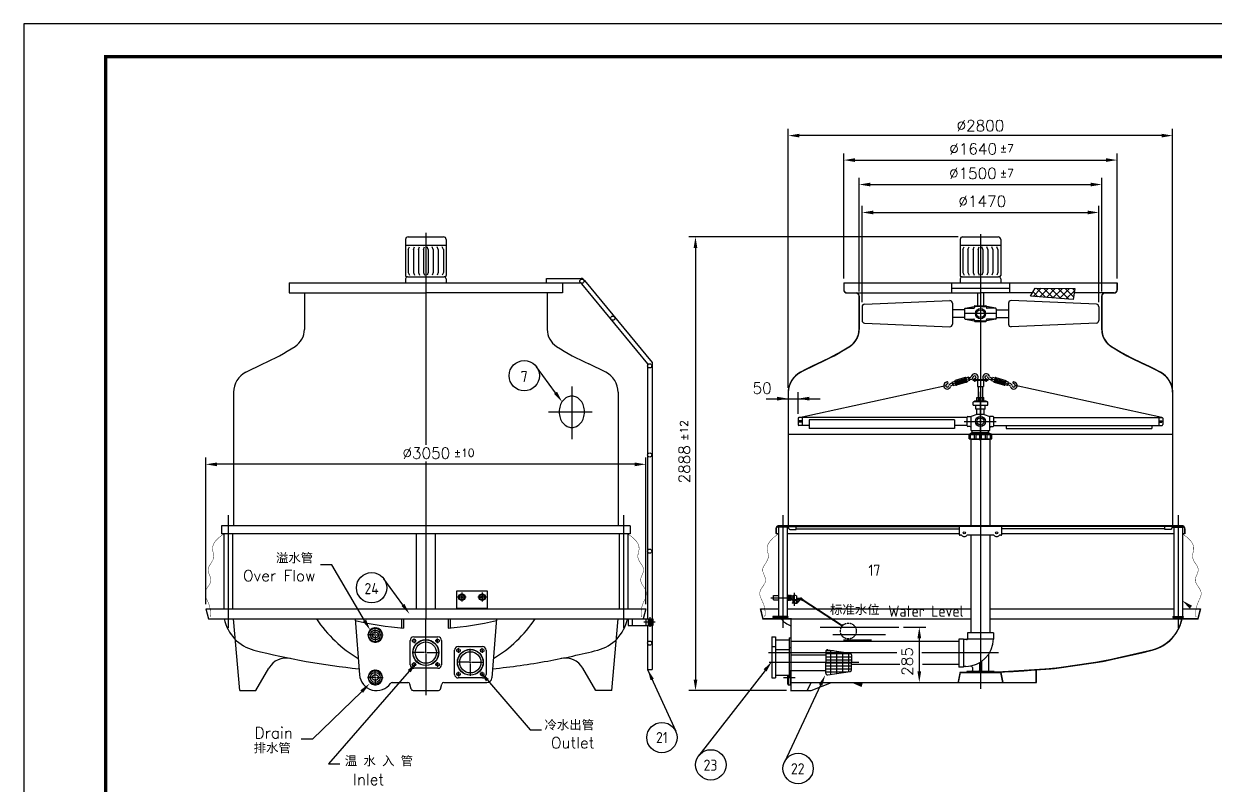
# Model space of a CAD drawing. Extents: x 35568 to 61186, y -11062 to 6868.
# Drawn here: x 35568 to 41456, y 3106 to 6868 of the extents above; entities that cross this region are included whole.
import ezdxf
from ezdxf.enums import TextEntityAlignment as Align

# ---------------------------------------------------------------- set-up
doc = ezdxf.new("R2010")
doc.units = 0
doc.header["$LTSCALE"] = 4
doc.linetypes.add('DASHDOT', pattern=[2.2, 2, -0.1, 0, -0.1])
doc.linetypes.add('HIDDEN', pattern=[0.375, 0.25, -0.125])
doc.layers.get('0').update_dxf_attribs({"linetype": 'CONTINUOUS'})
for name, color, linetype in [('C', 1, 'DASHDOT'), ('D', 7, 'CONTINUOUS'), ('HA', 6, 'CONTINUOUS'), ('HI', 2, 'HIDDEN'), ('PUB_TITLE', 4, 'CONTINUOUS'), ('标注', 6, 'CONTINUOUS')]:
    doc.layers.add(name, color=color, linetype=linetype)
doc.styles.add('ROMANS', font='romans', dxfattribs={"bigfont": 'china'})
doc.styles.get("Standard").update_dxf_attribs({"font": 'ISOCP'})
doc.dimstyles.get("Standard").update_dxf_attribs({"dimtxt": 2.5, "dimasz": 2.5, "dimexe": 1.25, "dimexo": 0.625, "dimtad": 1, "dimdec": 4, "dimdsep": 46, "dimlunit": 6, "dimtxsty": 'Standard', "dimcen": 2.5, "dimadec": 0, "dimazin": 0, "dimtfac": 1, "dimtdec": 4, "dimtmove": 0, "dimatfit": 3, "dimfxl": 0, "dimtolj": 1, "dimtzin": 0, "dimarcsym": 0})

# ---------------------------------------------------------------- blocks, each defined once
blk = doc.blocks.new('LI-6')
for p, q in [((-35.8, 4), (-32.8, 4)), ((-4, 35.8), (-4, 32.8)), ((4, 35.8), (4, 32.8)), ((35.8, 4), (32.8, 4)), ((-35.8, -4), (-32.8, -4)), ((-4, -35.8), (-4, -32.8)), ((4, -35.8), (4, -32.8)), ((35.8, -4), (32.8, -4))]:
    blk.add_line(p, q)
for radius in [33, 15]:
    blk.add_circle((0, 0), radius)
for start, end in [(96.37937, 173.62063), (6.37937, 83.62063), (186.37937, 263.62063), (276.37937, 353.62063)]:
    blk.add_arc((0, 0), 36, start, end)
at = {"layer": 'C'}
for p, q in [((-6, 0), (-39, 0)), ((-3, 0), (3, 0)), ((0, 6), (0, 39)), ((0, -3), (0, 3)), ((6, 0), (39, 0)), ((0, -6), (0, -39))]:
    blk.add_line(p, q, dxfattribs=at)
blk = doc.blocks.new('LI-9')
for p, q in [((-100, 215), (-100, 36)), ((-100, 187), (100, 187)), ((-88, 227), (88, 227)), ((-86.6, 164.6), (-81.3, 177.4)), ((-61.6, 164.6), (-56.3, 177.4)), ((-36.6, 164.6), (-31.3, 177.4)), ((-11.6, 164.6), (-6.3, 177.4)), ((11.6, 164.6), (6.3, 177.4)), ((36.6, 164.6), (31.3, 177.4)), ((61.6, 164.6), (56.3, 177.4)), ((86.6, 164.6), (81.3, 177.4)), ((100, 215), (100, 36)), ((-86.6, 164.6), (-86.6, 51)), ((-61.6, 164.6), (-61.6, 51)), ((-36.6, 164.6), (-36.6, 51)), ((-11.6, 164.6), (-11.6, 51)), ((11.6, 164.6), (11.6, 51)), ((36.6, 164.6), (36.6, 51)), ((61.6, 164.6), (61.6, 51)), ((86.6, 164.6), (86.6, 51)), ((-100, 20), (-100, 0)), ((-90, 30), (90, 30)), ((-86.6, 51), (-81.3, 38.3)), ((-61.6, 51), (-56.3, 38.3)), ((-36.6, 51), (-31.3, 38.3)), ((-11.6, 51), (-6.3, 38.3)), ((11.6, 51), (6.3, 38.3)), ((36.6, 51), (31.3, 38.3)), ((61.6, 51), (56.3, 38.3)), ((86.6, 51), (81.3, 38.3)), ((100, 20), (100, 0))]:
    blk.add_line(p, q)
for centre, radius, start, end in [((-88, 215), 12, 90, 180), ((88, 215), 12, 0, 90), ((-94, 36), 6, 180, 270), ((-90, 20), 10, 90, 180), ((90, 20), 10, 0, 90), ((94, 36), 6, 270, 360)]:
    blk.add_arc(centre, radius, start, end)
blk = doc.blocks.new('LI-3')
for p, q in [((-77.5, -60), (-77.5, 60)), ((-60, 77.5), (60, 77.5)), ((77.5, 60), (77.5, -60)), ((60, -77.5), (-60, -77.5))]:
    blk.add_line(p, q)
for centre, radius in [((-58.3, 58.3), 8.5), ((0, 0), 64), ((58.3, 58.3), 8.5), ((0, 0), 52.5), ((-58.3, -58.3), 8.5), ((58.3, -58.3), 8.5)]:
    blk.add_circle(centre, radius)
for centre, start, end in [((-60, 60), 90, 180), ((60, 60), 0, 90), ((-60, -60), 180, 270), ((60, -60), 270, 0)]:
    blk.add_arc(centre, 17.5, start, end)
at = {"layer": 'C'}
for p, q in [((-58.3, 64.3), (-58.3, 69.8)), ((-58.3, 55.3), (-58.3, 61.3)), ((0, 6), (0, 67)), ((58.3, 64.3), (58.3, 69.8)), ((58.3, 55.3), (58.3, 61.3)), ((-64.3, 58.3), (-69.8, 58.3)), ((-6, 0), (-67, 0)), ((-61.3, 58.3), (-55.3, 58.3)), ((-58.3, 52.3), (-58.3, 46.8)), ((-52.3, 58.3), (-46.8, 58.3)), ((-3, 0), (3, 0)), ((0, -3), (0, 3)), ((6, 0), (67, 0)), ((52.3, 58.3), (46.8, 58.3)), ((55.3, 58.3), (61.3, 58.3)), ((58.3, 52.3), (58.3, 46.8)), ((64.3, 58.3), (69.8, 58.3)), ((-64.3, -58.3), (-69.8, -58.3)), ((-61.3, -58.3), (-55.3, -58.3)), ((-58.3, -52.3), (-58.3, -46.8)), ((-58.3, -61.3), (-58.3, -55.3)), ((-52.3, -58.3), (-46.8, -58.3)), ((0, -6), (0, -67)), ((52.3, -58.3), (46.8, -58.3)), ((55.3, -58.3), (61.3, -58.3)), ((58.3, -52.3), (58.3, -46.8)), ((58.3, -61.3), (58.3, -55.3)), ((64.3, -58.3), (69.8, -58.3)), ((-58.3, -64.3), (-58.3, -69.8)), ((58.3, -64.3), (58.3, -69.8))]:
    blk.add_line(p, q, dxfattribs=at)
blk = doc.blocks.new('LI-13')
for p, q in [((-106.8, 0), (-106.8, -32)), ((-86.8, 0), (-86.8, -32)), ((-20, 0), (-20, -32)), ((-8, 0), (-8, -32)), ((-4, 0), (-4, -32)), ((4, 0), (4, -32)), ((8, 0), (8, -32)), ((15, 0), (15, -32)), ((-106.8, -32), (15, -32))]:
    blk.add_line(p, q)
at = {"layer": 'C'}
for p, q in [((0, 8.4), (0, -40)), ((26.8, -16), (-29.7, -16))]:
    blk.add_line(p, q, dxfattribs=at)
blk = doc.blocks.new('LI-4')
for p, q in [((-25, 446), (-25, 450)), ((-25, 450), (65, 450)), ((25, 446), (-25, 446)), ((-21.5, 446), (-21.5, 4)), ((21.5, 446), (21.5, 4)), ((25, 446), (25, 450)), ((30, 440), (30, 441)), ((35, 435), (65, 435)), ((65, 435), (65, 450)), ((-25, 4), (-25, 0)), ((25, 4), (-25, 4)), ((25, 0), (-25, 0)), ((25, 4), (25, 0))]:
    blk.add_line(p, q)
for centre, start, end in [((25, 441), 0, 90), ((35, 440), 180, 270)]:
    blk.add_arc(centre, 5, start, end)
at = {"layer": 'C'}
blk.add_line((0, 505.5), (0, -51.2), dxfattribs=at)
blk = doc.blocks.new('LI-11')
for p, q in [((-23.5, 103.7), (23.5, 103.7)), ((-15, 103.7), (-15, 118.7)), ((-15, 118.7), (15, 118.7)), ((-7.5, 118.7), (-7.5, 103.7)), ((7.5, 118.7), (7.5, 103.7)), ((15, 103.7), (15, 118.7)), ((-31, 84.7), (-31, 98.2)), ((-31, 84.7), (31, 84.7)), ((-28.5, 100.7), (28.5, 100.7)), ((-26, 100.7), (-26, 101.2)), ((-20, 68.7), (-20, 84.7)), ((20, 68.7), (-20, 68.7)), ((-15.5, 44.7), (-15.5, 68.7)), ((15.5, 44.7), (15.5, 68.7)), ((20, 68.7), (20, 84.7)), ((26, 100.7), (26, 101.2)), ((31, 84.7), (31, 98.2)), ((-784, 28.8), (-784, 1.6)), ((-57.5, 31.8), (-781, 31.8)), ((-780, 32.8), (-780, 31.8)), ((-767, 32.8), (-780, 32.8)), ((-767, 18), (-780, 18)), ((-780, 18), (-780, 17)), ((-767, 17), (-780, 17)), ((-767, 15.8), (-780, 15.8)), ((-780, 15.8), (-780, 14.8)), ((-767, 14.8), (-780, 14.8)), ((-767, 13.3), (-780, 13.3)), ((-780, 13.3), (-780, 12.3)), ((-767, 12.3), (-780, 12.3)), ((-767, 32.8), (-767, -2.5)), ((-111.2, 21.9), (-736.8, 21.9)), ((-736.8, 21.9), (-736.8, -14.5)), ((-111.2, 21.9), (-111.2, -14.5)), ((-57.5, -3.3), (-57.5, 33.7)), ((-54.5, 36.7), (-40, 36.7)), ((-15.5, 44.7), (-40, 36.7)), ((-40, -24.3), (-40, 36.7)), ((15.5, 44.7), (-15.5, 44.7)), ((15.5, 44.7), (40, 36.7)), ((54.5, 36.7), (40, 36.7)), ((40, -24.3), (40, 36.7)), ((57.5, -3.3), (57.5, 33.7)), ((57.5, 31.8), (781, 31.8)), ((767, 32.8), (780, 32.8)), ((767, 32.8), (767, -2.5)), ((767, 18), (780, 18)), ((767, 17), (780, 17)), ((767, 15.8), (780, 15.8)), ((767, 14.8), (780, 14.8)), ((767, 13.3), (780, 13.3)), ((767, 12.3), (780, 12.3)), ((780, 32.8), (780, 31.8)), ((780, 18), (780, 17)), ((780, 15.8), (780, 14.8)), ((780, 13.3), (780, 12.3)), ((784, 28.8), (784, 1.6)), ((-736.8, -1.5), (-781, -1.5)), ((-780, -2.5), (-780, -1.5)), ((-767, -2.5), (-780, -2.5)), ((-111.2, -14.5), (-736.8, -14.5)), ((-57.5, -1.5), (-111.2, -1.5)), ((-46, -6.3), (-54.5, -6.3)), ((-48.5, -59.3), (-48.5, -43.3)), ((-35, -32.3), (-43.5, -38.4)), ((-43.5, -38.4), (43.5, -38.4)), ((-43.5, -59.3), (-43.5, -38.4)), ((-26.8, -41.3), (-43.5, -41.3)), ((-40, -24.3), (40, -24.3)), ((-40, -41.3), (-26.8, -41.3)), ((-35, -32.3), (-35, -24.3)), ((-35, -32.3), (35, -32.3)), ((-26.8, -41.8), (-26.8, -59.3)), ((-19.9, -41.3), (-3.5, -41.3)), ((-3.5, -41.3), (-19.9, -41.3)), ((-19.8, -41.8), (-19.8, -59.3)), ((-3.5, -41.8), (-3.5, -59.3)), ((-3.5, -41.8), (-3.5, -59.3)), ((3.5, -41.3), (19.9, -41.3)), ((3.5, -41.8), (3.5, -59.3)), ((3.5, -41.8), (3.5, -59.3)), ((19.8, -41.8), (19.8, -59.3)), ((26.8, -41.3), (43.5, -41.3)), ((26.8, -41.8), (26.8, -59.3)), ((35, -32.3), (35, -24.3)), ((35, -32.3), (43.5, -38.4)), ((43.5, -59.3), (43.5, -38.4)), ((46, -6.3), (54.5, -6.3)), ((48.5, -59.3), (48.5, -43.3)), ((57.5, -1.5), (781, -1.5)), ((111.2, -1.5), (111.2, -14.5)), ((111.2, -14.5), (736.8, -14.5)), ((736.8, -1.5), (736.8, -14.5)), ((767, -2.5), (780, -2.5)), ((780, -2.5), (780, -1.5)), ((-48.5, -59.3), (48.5, -59.3)), ((-43.5, -59.3), (-41.5, -61.3)), ((-41.5, -61.3), (41.5, -61.3)), ((43.5, -59.3), (41.5, -61.3))]:
    blk.add_line(p, q)
for radius in [21.5, 15.2]:
    blk.add_circle((0, 15.2), radius)
for centre, radius, start, end in [((-23.5, 101.2), 2.5, 90, 180), ((23.5, 101.2), 2.5, 0, 90), ((-28.5, 98.2), 2.5, 90, 180), ((28.5, 98.2), 2.5, 0, 90), ((-781, 28.8), 3, 90, 180), ((-781, 1.6), 3, 180, 270), ((-54.5, 33.7), 3, 90, 180), ((54.5, 33.7), 3, 0, 90), ((781, 28.8), 3, 0, 90), ((781, 1.6), 3, 270, 0), ((-54.5, -3.3), 3, 180, 270), ((-43.5, -43.3), 5, 90, 180), ((-46, -12.3), 6, 0, 90), ((-23.3, -41.8), 3.5, 0, 180), ((0, -41.8), 3.5, 0, 180), ((0, -41.8), 3.5, 0, 180), ((23.3, -41.8), 3.5, 0, 180), ((46, -12.3), 6, 90, 180), ((43.5, -43.3), 5, 0, 90), ((54.5, -3.3), 3, 270, 0)]:
    blk.add_arc(centre, radius, start, end)
at = {"layer": 'C'}
for p, q in [((0, -67.6), (0, 142.1)), ((-69.4, 15.2), (67.3, 15.2))]:
    blk.add_line(p, q, dxfattribs=at)
blk = doc.blocks.new('*X25')
at = {"color": 0}
for p, q in [((4231.8, 5186.4), (4271.5, 5226.1)), ((4255.2, 5184.7), (4231.8, 5208.1)), ((4293.5, 5181.8), (4249, 5226.2)), ((4264.7, 5183.9), (4306.6, 5225.9)), ((4331.7, 5178.9), (4284.6, 5226)), ((4297.6, 5181.4), (4341.8, 5225.7)), ((4370, 5176), (4320.1, 5225.8)), ((4330.4, 5179), (4376.9, 5225.5)), ((4408.2, 5173.1), (4355.7, 5225.6)), ((4363.3, 5176.5), (4412.1, 5225.3)), ((4432.5, 5184.2), (4391.3, 5225.4)), ((4396.2, 5174), (4436.5, 5214.3)), ((4436.7, 5215.3), (4426.8, 5225.2)), ((4429, 5171.5), (4431.1, 5173.5))]:
    blk.add_line(p, q, dxfattribs=at)

msp = doc.modelspace()

# ---------------------------------------------------------------- linework, layer by layer
for p, q in [((38151.2, 5610), (38322.1, 5610)), ((38151.2, 5588.4), (38151.2, 5610)), ((38339.5, 5600), (38672.8, 5194.2)), ((36879.8, 5588.4), (38229.8, 5588.4)), ((36879.8, 5588.4), (36879.8, 5538.4)), ((36879.8, 5538.4), (37554.8, 5538.4)), ((36954.8, 5538.4), (36954.8, 5358.4)), ((38229.8, 5538.4), (37554.8, 5538.4)), ((38151.2, 5588.4), (38315.4, 5588.4)), ((38154.8, 5538.4), (38154.8, 5358.4)), ((38229.8, 5588.4), (38229.8, 5538.4)), ((38324.1, 5583.4), (38651.2, 5188.4)), ((39621.3, 5588.4), (40971.3, 5588.4)), ((39621.3, 5588.4), (39621.3, 5553.4)), ((39636.3, 5538.4), (40296.3, 5538.4)), ((40152.8, 5588.4), (40152.8, 5538.4)), ((40152.8, 5562.4), (40296.3, 5562.4)), ((40281.8, 5538.4), (40281.8, 5474.9)), ((40296.3, 5562.4), (40439.7, 5562.4)), ((40553.3, 5538.4), (40296.3, 5538.4)), ((40310.8, 5538.4), (40310.8, 5474.9)), ((40439.7, 5588.4), (40439.7, 5538.4)), ((40956.3, 5538.4), (40759.4, 5538.4)), ((40971.3, 5588.4), (40971.3, 5553.4)), ((39696.3, 5523.4), (39696.3, 5358.4)), ((39722.8, 5482.8), (40145, 5500.7)), ((40157.6, 5488.7), (40157.6, 5383.8)), ((40435, 5488.7), (40435, 5383.8)), ((40869.7, 5482.8), (40447.6, 5500.7)), ((40896.3, 5523.4), (40896.3, 5358.4)), ((39711.3, 5470.7), (39711.3, 5401.8)), ((40217.9, 5455.6), (40157.6, 5455.6)), ((40217.9, 5459.2), (40217.9, 5413.3)), ((40220.8, 5463.4), (40266.7, 5472.4)), ((40221.5, 5462.8), (40263.1, 5462.8)), ((40296.3, 5472.4), (40266.7, 5472.4)), ((40266.7, 5472.4), (40266.7, 5466.4)), ((40269.1, 5474.9), (40323.4, 5474.9)), ((40296.3, 5472.4), (40325.8, 5472.4)), ((40325.8, 5472.4), (40325.8, 5466.4)), ((40371.8, 5463.4), (40325.8, 5472.4)), ((40371.1, 5462.8), (40329.5, 5462.8)), ((40374.7, 5459.2), (40374.7, 5412.7)), ((40374.7, 5455.6), (40435, 5455.6)), ((40881.3, 5470.7), (40881.3, 5401.8)), ((39722.8, 5389.7), (40145, 5371.8)), ((40217.9, 5417), (40157.6, 5417)), ((40220.8, 5409.1), (40266.7, 5400.1)), ((40221.5, 5409.7), (40263.1, 5409.7)), ((40266.7, 5400.1), (40266.7, 5406.1)), ((40296.3, 5400.1), (40266.7, 5400.1)), ((40269.1, 5397.7), (40323.4, 5397.7)), ((40296.3, 5400.1), (40325.8, 5400.1)), ((40371.8, 5409.1), (40325.8, 5400.1)), ((40325.8, 5400.1), (40325.8, 5406.1)), ((40371.1, 5409.7), (40329.5, 5409.7)), ((40374.7, 5417), (40435, 5417)), ((40869.7, 5389.7), (40447.6, 5371.8)), ((36665.5, 5146.8), (36749.8, 5189)), ((38444, 5146.8), (38359.8, 5189)), ((38651.2, 5188.4), (38651.2, 3928.2)), ((38672.8, 5194.2), (38672.8, 3928)), ((39407, 5146.8), (39491.3, 5189)), ((41185.6, 5146.8), (41101.3, 5189)), ((39400.2, 4922.5), (40124.7, 5080.7)), ((40123.9, 5095.8), (40130.5, 5099.2)), ((40127.1, 5086), (40134.9, 5092.6)), ((40150.1, 5091.5), (40157.9, 5093.9)), ((40153, 5082), (40160.9, 5084.4)), ((40156.9, 5097.3), (40167, 5100.3)), ((40161.9, 5081), (40156.9, 5097.3)), ((40157.9, 5093.9), (40160.9, 5084.4)), ((40161.9, 5081), (40172, 5084.1)), ((40220.9, 5120.5), (40171.2, 5105.3)), ((40172.4, 5098.1), (40195.3, 5105.1)), ((40175.2, 5089), (40198.1, 5096)), ((40219.2, 5114.2), (40176.2, 5101)), ((40227.9, 5097.5), (40178.2, 5082.3)), ((40223, 5101.7), (40179.9, 5088.6)), ((40195.3, 5105.1), (40198.1, 5096)), ((40195.3, 5105.1), (40196.6, 5104.4)), ((40198.8, 5097.2), (40196.6, 5104.4)), ((40198.8, 5097.2), (40198.1, 5096)), ((40200.4, 5105.6), (40201.1, 5106.8)), ((40200.4, 5105.6), (40202.6, 5098.4)), ((40223.9, 5113.8), (40201.1, 5106.8)), ((40203.8, 5097.7), (40201.1, 5106.8)), ((40203.8, 5097.7), (40202.6, 5098.4)), ((40226.7, 5104.7), (40203.8, 5097.7)), ((40237.3, 5121.8), (40227.2, 5118.7)), ((40242.2, 5105.5), (40232.1, 5102.4)), ((40242.2, 5105.5), (40237.3, 5121.8)), ((40246.1, 5120.8), (40238.3, 5118.4)), ((40238.3, 5118.4), (40241.2, 5108.9)), ((40249.1, 5111.3), (40241.2, 5108.9)), ((40259.8, 5110.2), (40332.8, 5110.2)), ((40259.8, 5105.2), (40259.8, 5110.2)), ((40332.8, 5105.2), (40259.8, 5105.2)), ((40272, 5116.8), (40264.3, 5110.2)), ((40272.6, 5105.2), (40269.8, 5103)), ((40281.3, 5105.2), (40281.3, 5076.2)), ((40281.3, 5076.2), (40311.3, 5076.2)), ((40285.5, 5076.2), (40285.5, 5005.2)), ((40307.1, 5076.2), (40307.1, 5005.2)), ((40311.3, 5105.2), (40311.3, 5076.2)), ((40319.9, 5105.2), (40322.7, 5103)), ((40320.5, 5116.8), (40328.3, 5110.2)), ((40332.8, 5110.2), (40332.8, 5105.2)), ((40343.5, 5111.3), (40351.4, 5108.9)), ((40346.4, 5120.8), (40354.3, 5118.4)), ((40350.4, 5105.5), (40355.3, 5121.8)), ((40350.4, 5105.5), (40360.4, 5102.4)), ((40354.3, 5118.4), (40351.4, 5108.9)), ((40355.3, 5121.8), (40365.4, 5118.7)), ((40364.6, 5097.5), (40414.4, 5082.3)), ((40365.9, 5104.7), (40388.7, 5097.7)), ((40368.6, 5113.8), (40391.5, 5106.8)), ((40369.6, 5101.7), (40412.6, 5088.6)), ((40371.6, 5120.5), (40421.4, 5105.3)), ((40373.4, 5114.2), (40416.4, 5101)), ((40388.7, 5097.7), (40391.5, 5106.8)), ((40388.7, 5097.7), (40390, 5098.4)), ((40392.2, 5105.6), (40390, 5098.4)), ((40392.2, 5105.6), (40391.5, 5106.8)), ((40393.8, 5097.2), (40396, 5104.4)), ((40393.8, 5097.2), (40394.5, 5096)), ((40397.3, 5105.1), (40394.5, 5096)), ((40417.4, 5089), (40394.5, 5096)), ((40397.3, 5105.1), (40396, 5104.4)), ((40420.1, 5098.1), (40397.3, 5105.1)), ((40430.7, 5081), (40420.6, 5084.1)), ((40435.7, 5097.3), (40425.6, 5100.3)), ((40430.7, 5081), (40435.7, 5097.3)), ((40434.6, 5093.9), (40431.7, 5084.4)), ((40439.6, 5082), (40431.7, 5084.4)), ((40442.5, 5091.5), (40434.6, 5093.9)), ((40465.5, 5086), (40457.7, 5092.6)), ((40468.7, 5095.8), (40462.1, 5099.2)), ((41192.3, 4922.5), (40467.9, 5080.7)), ((36604.8, 5048.4), (36604.8, 4388.4)), ((38504.8, 5048.4), (38504.8, 4388.4)), ((39346.3, 5048.4), (39346.3, 4388.4)), ((41246.3, 5048.4), (41246.3, 4388.4)), ((40285.5, 5005.2), (40307.1, 5005.2)), ((40241.1, 4838.4), (39346.3, 4838.4)), ((41246.3, 4838.4), (40352.2, 4838.4)), ((40249.4, 4814.8), (40249.4, 4388.4)), ((40343.2, 4814.8), (40343.2, 4388.4)), ((38564.8, 4388.4), (36544.8, 4388.4)), ((36544.8, 4388.4), (36544.8, 4348.4)), ((38564.8, 4388.4), (38564.8, 4348.4)), ((39286.3, 4373.4), (39286.3, 4348.4)), ((41291.3, 4388.4), (39301.3, 4388.4)), ((39384.7, 4385), (40191.3, 4385)), ((39384.7, 4372.8), (40191.3, 4372.8)), ((40191.3, 4385), (40191.3, 4346)), ((40401.3, 4385), (40191.3, 4385)), ((41207.9, 4385), (40401.3, 4385)), ((40401.3, 4346), (40401.3, 4385)), ((41207.9, 4372.8), (40401.3, 4372.8)), ((41306.3, 4373.4), (41306.3, 4348.4)), ((38564.8, 4348.4), (36544.8, 4348.4)), ((36556.7, 4348.4), (36556.7, 3978.4)), ((36599.7, 4348.4), (36599.7, 3978.4)), ((37507.9, 4348.4), (37507.9, 3978.4)), ((37601.7, 4348.4), (37601.7, 3978.4)), ((38509.9, 4348.4), (38509.9, 3978.4)), ((38552.9, 4348.4), (38552.9, 3978.4)), ((39298.2, 4348.4), (39286.3, 4348.4)), ((40191.3, 4348.4), (39341.2, 4348.4)), ((40202.9, 4341), (40196.3, 4341)), ((40362.9, 4341), (40229.7, 4341)), ((40249.4, 4341), (40249.4, 3858.4)), ((40343.2, 4341), (40343.2, 3858.4)), ((40396.3, 4341), (40389.7, 4341)), ((41251.4, 4348.4), (40401.3, 4348.4)), ((41306.3, 4348.4), (41294.4, 4348.4)), ((39273.8, 4021.9), (39273.8, 4043.7)), ((39273.8, 4043.4), (39298.2, 4043.4)), ((39273.8, 4021.9), (39273.8, 4043.4)), ((39273.8, 4021.9), (39298.2, 4021.9)), ((39273.8, 4021.9), (39298.2, 4021.9)), ((39341.2, 4043.4), (39346.5, 4043.4)), ((39341.2, 4021.9), (39346.5, 4021.9)), ((39346.5, 4032.8), (39346.5, 4045.8)), ((39346.5, 4045.8), (39352, 4045.8)), ((39346.5, 4032.8), (39346.5, 4019.8)), ((39346.5, 4019.8), (39352, 4019.8)), ((39352, 4032.8), (39352, 4045.8)), ((39352, 4042.7), (39357.1, 4042.7)), ((39352, 4032.8), (39352, 4019.8)), ((39352, 4022.6), (39357.1, 4022.6)), ((39357.1, 4032.8), (39357.1, 4045.1)), ((39357.1, 4045.1), (39360.3, 4045.1)), ((39357.1, 4032.8), (39357.1, 4020.5)), ((39357.1, 4020.5), (39360.3, 4020.5)), ((39360.3, 4032.8), (39360.3, 4045.1)), ((39360.3, 4021.9), (39360.3, 4043.4)), ((39360.3, 4041.7), (39368.5, 4041.7)), ((39360.3, 4032.8), (39360.3, 4020.5)), ((39360.3, 4023.9), (39387.4, 4023.9)), ((39366.3, 4006.9), (39389.6, 4006.9)), ((39366.3, 4006.9), (39366.3, 4005.1)), ((39377.9, 4005.1), (39366.3, 4005.1)), ((39368.5, 4041.7), (39368.5, 4023.9)), ((39368.5, 4018.5), (39387.4, 4018.5)), ((39368.5, 4018.5), (39368.5, 4006.9)), ((39377.9, 4005.1), (39389.6, 4005.1)), ((39387.4, 4041.7), (39387.4, 4023.9)), ((39387.4, 4018.5), (39387.4, 4006.9)), ((39387.4, 4016.6), (39396.2, 4016.6)), ((39387.4, 4013), (39396.2, 4013)), ((39389.6, 4006.9), (39389.6, 4005.1)), ((39406.8, 4029.9), (39390.6, 4028.8)), ((39406.8, 4022.6), (39390.6, 4023.7)), ((39397.9, 4023.2), (39396.3, 4016.6)), ((39401.8, 4022.9), (39398.1, 4013.9)), ((39417.8, 4017.7), (39411.6, 4021.8)), ((39420.8, 4021.7), (39414.6, 4025.8)), ((39420.8, 4021.7), (39417.8, 4017.7)), ((39607.9, 3895.4), (39418.4, 4018.5)), ((39610.1, 3897.3), (39420.2, 4020.9)), ((36467.3, 3978.4), (38642.3, 3978.4)), ((36467.3, 3978.4), (36479.8, 3928.4)), ((38642.3, 3978.4), (38629.8, 3928.4)), ((39208.8, 3978.4), (39298.2, 3978.4)), ((39208.8, 3978.4), (39221.3, 3928.4)), ((39341.2, 3978.4), (39480.2, 3978.4)), ((39485.5, 3978.4), (40249.4, 3978.4)), ((40343.2, 3978.4), (41251.4, 3978.4)), ((41294.4, 3978.4), (41383.8, 3978.4)), ((41383.8, 3978.4), (41371.3, 3928.4)), ((36479.8, 3928.4), (36994.5, 3928.4)), ((36634.8, 3573.4), (36604.8, 3928.4)), ((36994.5, 3928.4), (38629.8, 3928.4)), ((37204.8, 3928.4), (37226.7, 3651.7)), ((37434.8, 3928.4), (37434.8, 3883.4)), ((37444.8, 3928.4), (37444.8, 3882.6)), ((37664.8, 3928.4), (37664.8, 3882.6)), ((37674.8, 3928.4), (37674.8, 3883.4)), ((37904.8, 3928.4), (37881.6, 3636.4)), ((38474.8, 3573.4), (38504.8, 3928.4)), ((38629.8, 3928.4), (38677, 3927.9)), ((38651.2, 3895.9), (38651.2, 3678.4)), ((38672.8, 3895.9), (38672.8, 3678.4)), ((39221.3, 3928.4), (39557.1, 3928.4)), ((39344.7, 3939), (39270.3, 3939)), ((39270.3, 3939), (39270.3, 3935)), ((39344.7, 3935), (39270.3, 3935)), ((39296.5, 3938.9), (39272.3, 3938.9)), ((39359.3, 3928.4), (39359.3, 3573.4)), ((39562.4, 3928.4), (40249.4, 3928.4)), ((39610.9, 3897.9), (39607.2, 3894.8)), ((39611.3, 3892.3), (39607.2, 3894.8)), ((39615.3, 3895.5), (39610.9, 3897.9)), ((40343.2, 3928.4), (41371.3, 3928.4)), ((37280.3, 3848.4), (37329.3, 3848.4)), ((37494.8, 3838.9), (37614.8, 3838.9)), ((39265.3, 3838.9), (39265.3, 3635.9)), ((39265.3, 3838.9), (39283.3, 3838.9)), ((39283.3, 3838.9), (39283.3, 3635.9)), ((39351.3, 3833.9), (39351.3, 3640.9)), ((39351.3, 3833.9), (39359.3, 3833.9)), ((40189.3, 3828.4), (40189.3, 3690)), ((40212.3, 3828.4), (40189.3, 3828.4)), ((40212.3, 3828.4), (40212.3, 3690)), ((40360.3, 3858.4), (40232.3, 3858.4)), ((40232.3, 3858.4), (40232.3, 3830.4)), ((40360.3, 3828.4), (40232.3, 3828.4)), ((40360.3, 3858.4), (40360.3, 3827)), ((37477.3, 3701.4), (37477.3, 3821.4)), ((37632.3, 3821.4), (37632.3, 3701.4)), ((39265.3, 3790.9), (39283.3, 3790.9)), ((39283.3, 3824.4), (39351.3, 3824.4)), ((39283.3, 3776.4), (39351.3, 3776.4)), ((39351.3, 3785.9), (39359.3, 3785.9)), ((39359.3, 3818.4), (40189.3, 3818.4)), ((39541.3, 3775.2), (39652, 3759)), ((40227.3, 3825.4), (40212.3, 3825.4)), ((39359.3, 3749.9), (39531.5, 3749.9)), ((39531.5, 3766.8), (39531.5, 3713.4)), ((39531.5, 3660), (39531.5, 3713.4)), ((39659.3, 3750.5), (39659.3, 3713.4)), ((39659.3, 3676.3), (39659.3, 3713.4)), ((40291.3, 3711.1), (40291.3, 3673.4)), ((40301.3, 3717.4), (40301.3, 3673.4)), ((40336.3, 3750.1), (40336.3, 3673.4)), ((36714.8, 3573.4), (36779, 3684.6)), ((37614.8, 3683.9), (37494.8, 3683.9)), ((38394.8, 3573.4), (38330.6, 3684.6)), ((38651.2, 3678.4), (38672.8, 3678.4)), ((39357.6, 3602.4), (39357.6, 3674.4)), ((39359.3, 3673), (39531.5, 3673)), ((39359.3, 3671.4), (39359.3, 3605.4)), ((39541.3, 3651.6), (39652, 3667.8)), ((39659.3, 3704.4), (39898.1, 3704.4)), ((40010.5, 3704.4), (40189.3, 3704.4)), ((40196.3, 3663.4), (40186.3, 3613.4)), ((40212.3, 3690), (40189.3, 3690)), ((40212.3, 3690), (40189.3, 3690)), ((40196.3, 3663.4), (40396.3, 3663.4)), ((40223.3, 3693), (40212.3, 3693)), ((40363.8, 3668.4), (40228.8, 3668.4)), ((40228.8, 3668.4), (40228.8, 3663.4)), ((40363.8, 3663.4), (40228.8, 3663.4)), ((40256.3, 3687.2), (40256.3, 3673.4)), ((40363.8, 3668.4), (40363.8, 3663.4)), ((40396.3, 3663.4), (40406.3, 3613.4)), ((40571.3, 3676.4), (40571.3, 3613.4)), ((37388.9, 3613.4), (37466.4, 3613.4)), ((37482.8, 3580.8), (37476, 3606)), ((37626.8, 3580.8), (37633.5, 3606)), ((37643.2, 3613.4), (37856.7, 3613.4)), ((39265.3, 3635.9), (39283.3, 3635.9)), ((39283.3, 3650.4), (39351.3, 3650.4)), ((39344.3, 3605.4), (39344.3, 3650.4)), ((39344.3, 3605.4), (39346, 3602.4)), ((39346, 3650.4), (39346, 3602.4)), ((39346, 3602.4), (39357.6, 3602.4)), ((39351.3, 3640.9), (39359.3, 3640.9)), ((39359.3, 3605.4), (39357.6, 3602.4)), ((39359.3, 3613.4), (40571.3, 3613.4)), ((39439.3, 3573.4), (39459.3, 3613.4)), ((39459.3, 3573.4), (39559.3, 3613.4)), ((36634.8, 3573.4), (36714.8, 3573.4)), ((37492.5, 3573.4), (37617.1, 3573.4)), ((38474.8, 3573.4), (38394.8, 3573.4)), ((39359.3, 3573.4), (39459.3, 3573.4))]:
    msp.add_line(p, q)
at = {"color": 0}
for p, q in [((39532.7, 3771.2), (39569.1, 3771.2)), ((39556.4, 3653.8), (39556.4, 3773)), ((39531.5, 3756.2), (39657.2, 3756.2)), ((39531.5, 3741.2), (39659.3, 3741.2)), ((39531.5, 3726.2), (39659.3, 3726.2)), ((39531.5, 3711.2), (39659.3, 3711.2)), ((39586.4, 3658.2), (39586.4, 3768.6)), ((39616.4, 3662.6), (39616.4, 3764.2)), ((39646.4, 3667), (39646.4, 3759.8)), ((39531.5, 3696.2), (39659.3, 3696.2)), ((39531.5, 3681.2), (39659.3, 3681.2)), ((39531.5, 3666.2), (39640.8, 3666.2))]:
    msp.add_line(p, q, dxfattribs=at)
at = {"const_width": 7}
for points in [[(39621.3, 5588.4), (39621.3, 5553.4, 0.414214), (39636.3, 5538.4), (39681.3, 5538.4, -0.414214), (39696.3, 5523.4), (39696.3, 5358.4, -0.256467), (39650, 5274, -0.037243), (39491.3, 5189, 0.023345), (39407, 5146.8, 0.258829), (39346.3, 5048.4, 0.496692)], [(40971.3, 5588.4), (40971.3, 5553.4, -0.414214), (40956.3, 5538.4), (40911.3, 5538.4, 0.414214), (40896.3, 5523.4), (40896.3, 5358.4, 0.256467), (40942.6, 5274, 0.037243), (41101.3, 5189, -0.023345), (41185.6, 5146.8, -0.258829), (41246.3, 5048.4, -0.496692)], [(39346.3, 5048.4), (39346.3, 4388.4), (39301.3, 4388.4, 0.414214), (39286.3, 4373.4), (39286.3, 4348.4)], [(41246.3, 5048.4), (41246.3, 4388.4), (41291.3, 4388.4, -0.414214), (41306.3, 4373.4), (41306.3, 4348.4)], [(40296.3, 3663.5), (40409.8, 3666.2, 0.060542), (41145.7, 3773.6, 0.280183), (41292.4, 3928.4), (41371.3, 3928.4), (41383.8, 3978.4)]]:
    msp.add_lwpolyline(points, format="xyb", dxfattribs=at)
msp.add_lwpolyline([(38276.5, 5028.6, 0.118413), (38253.2, 5023, 0.104635), (38232.1, 5005.9, 0.089658), (38218.6, 4981.5, 0.081339), (38213.7, 4951.2, 0.081339), (38218.6, 4920.9, 0.089658), (38232.1, 4896.5, 0.104635), (38253.2, 4879.4, 0.118413), (38276.5, 4873.8, 0.118413), (38299.9, 4879.4, 0.104635), (38321, 4896.5, 0.089658), (38334.4, 4920.9, 0.081339), (38339.4, 4951.2, 0.081339), (38334.4, 4981.5, 0.089658), (38321, 5005.9, 0.104635), (38299.9, 5023, 0.118413)], format="xyb", close=True)
msp.add_lwpolyline([(39208.8, 3978.4), (39221.3, 3928.4), (39359.3, 3928.4), (39359.3, 3573.4), (39439.3, 3573.4), (39459.3, 3613.4), (40186.3, 3613.4), (40196.3, 3663.4), (40396.3, 3663.4), (40406.3, 3613.4), (40571.3, 3613.4), (40571.3, 3676.4)], dxfattribs=at)
for centre, radius in [((38326.1, 5596.8), 10.3), ((38478.9, 5413.7), 10.3), ((40296.3, 5436.3), 25.3), ((40296.3, 5436.3), 19.3), ((38661.5, 5178.1), 10.3), ((38661.5, 4738.1), 10.3), ((40216.3, 4353), 5.5), ((40376.3, 4353), 5.5), ((38661.5, 4262.5), 10.3), ((37732.7, 4035.3), 15.7), ((37732.7, 4035.3), 12), ((37833.7, 4035.5), 15.7), ((37833.7, 4035.5), 12), ((39400.5, 4026.2), 2.15), ((39409.9, 4026.2), 1.67), ((37304.8, 3848.4), 24.5), ((37496.4, 3819.7), 8.5), ((37613.1, 3819.7), 8.5), ((37554.8, 3761.4), 64), ((37554.8, 3761.4), 63), ((37554.8, 3761.4), 52.5), ((37774.8, 3713.4), 63), ((38661.5, 3808.3), 10.3), ((37496.4, 3703.1), 8.5), ((37613.1, 3703.1), 8.5), ((37304.8, 3638.4), 24.5)]:
    msp.add_circle(centre, radius)
for centre, radius, start, end in [((38322.1, 5590), 20, 29.8989, 90), ((38315.4, 5578.4), 10, 29.8989, 90), ((39636.3, 5553.4), 15, 180, 270), ((39681.3, 5523.4), 15, 0, 90), ((40911.3, 5523.4), 15, 90, 180), ((40956.3, 5553.4), 15, 270, 0), ((39723.3, 5470.7), 12.1, 92.43783, 180), ((40145.5, 5488.7), 12.1, 0, 92.43783), ((40447.1, 5488.7), 12.1, 87.56217, 180), ((40869.2, 5470.7), 12.1, 0, 87.56217), ((40221.5, 5459.8), 3.62, 101.17384, 180), ((40221.5, 5459.2), 3.62, 90, 180), ((40263.1, 5466.4), 3.62, 270, 0), ((40269.1, 5472.4), 2.41, 90, 180), ((40323.4, 5472.4), 2.41, 0, 90), ((40329.5, 5466.4), 3.62, 180, 270), ((40371.1, 5459.2), 3.62, 0, 90), ((40371.1, 5459.8), 3.62, 0, 78.82616), ((39723.3, 5401.8), 12.1, 180, 267.56217), ((40145.5, 5383.8), 12.1, 267.56217, 0), ((40221.5, 5413.3), 3.62, 180, 270), ((40221.5, 5412.7), 3.62, 180, 258.82616), ((40263.1, 5406.1), 3.62, 0, 90), ((40269.1, 5400.1), 2.41, 180, 270), ((40323.4, 5400.1), 2.41, 270, 0), ((40329.5, 5406.1), 3.62, 90, 180), ((40371.1, 5413.3), 3.62, 270, 0), ((40371.1, 5412.7), 3.62, 281.17384, 0), ((40447.1, 5383.8), 12.1, 180, 272.43783), ((40869.2, 5401.8), 12.1, 272.43783, 0), ((36854.8, 5358.4), 100, 302.46224, 0.00001), ((38254.8, 5358.4), 100, 179.99999, 237.53776), ((39596.3, 5358.4), 100, 302.46224, 0.00001), ((40996.3, 5358.4), 100, 179.99999, 237.53776), ((36358.5, 6109.3), 1000, 293.03171, 303.36118), ((38751, 6109.3), 1000, 236.63882, 246.96829), ((39100, 6109.3), 1000, 293.03171, 303.36118), ((41492.5, 6109.3), 1000, 236.63882, 246.96829), ((36714.8, 5048.4), 110, 116.60528, 180), ((38394.8, 5048.4), 110, 0, 63.39472), ((39456.3, 5048.4), 110, 116.60528, 180), ((40244.1, 5127.5), 7, 286.96911, 346.96918), ((40244.1, 5127.5), 17, 286.96911, 347.26393), ((40267.5, 5122.1), 17, 315.37355, 166.96908), ((40267.5, 5122.1), 7, 310.57072, 166.24943), ((40325.1, 5122.1), 17, 13.03092, 224.62645), ((40325.1, 5122.1), 7, 13.75057, 229.42928), ((40348.5, 5127.5), 17, 192.73607, 253.03089), ((40348.5, 5127.5), 7, 193.03082, 253.03089), ((41136.3, 5048.4), 110, 0, 63.39472), ((40131.7, 5080.7), 17, 117.29801, 346.96908), ((40131.7, 5080.7), 7, 130.57072, 346.24943), ((40132.1, 5095.5), 4, 313.80917, 113.26119), ((40155, 5075.3), 17, 106.96911, 167.26393), ((40155, 5075.3), 7, 106.96911, 166.96918), ((40166.1, 5103.2), 3, 286.96911, 352.34479), ((40172.1, 5102.4), 3, 106.96911, 172.34479), ((40178.1, 5094.8), 6.5, 106.96911, 286.96911), ((40172.8, 5081.2), 3, 41.59343, 106.96911), ((40177.3, 5085.2), 3, 221.59343, 286.96911), ((40221.1, 5108), 6.5, 286.96911, 106.96911), ((40221.8, 5117.6), 3, 41.59343, 106.96911), ((40226.3, 5121.6), 3, 221.59343, 286.96911), ((40227.1, 5100.4), 3, 286.96911, 352.34479), ((40233, 5099.6), 3, 106.96911, 172.34479), ((40267.6, 5106.4), 4, 197.68018, 303.35574), ((40324.9, 5106.4), 4, 236.64426, 342.31982), ((40359.6, 5099.6), 3, 7.65521, 73.03089), ((40365.5, 5100.4), 3, 187.65521, 253.03089), ((40371.5, 5108), 6.5, 73.03089, 253.03089), ((40366.3, 5121.6), 3, 253.03089, 318.40657), ((40370.8, 5117.6), 3, 73.03089, 138.40657), ((40414.5, 5094.8), 6.5, 253.03089, 73.03089), ((40415.2, 5085.2), 3, 253.03089, 318.40657), ((40419.7, 5081.2), 3, 73.03089, 138.40657), ((40420.5, 5102.4), 3, 7.65521, 73.03089), ((40426.4, 5103.2), 3, 187.65521, 253.03089), ((40437.5, 5075.3), 7, 13.03082, 73.03089), ((40437.5, 5075.3), 17, 12.73607, 73.03089), ((40460.9, 5080.7), 17, 193.03092, 62.70199), ((40460.9, 5080.7), 7, 193.75057, 49.42928), ((40460.5, 5095.5), 4, 66.73881, 226.19083), ((39301.3, 4373.4), 15, 90, 180), ((41291.3, 4373.4), 15, 0, 90), ((40196.3, 4346), 5, 180, 270), ((40216.3, 4353), 18, 221.81031, 318.18969), ((40376.3, 4353), 18, 221.81031, 318.18969), ((40396.3, 4346), 5, 270, 0), ((39369.4, 4021.2), 2.88, 108.6052, 251.3948), ((39377.9, 4027.2), 17.3, 56.87415, 123.12585), ((39388.2, 4026.2), 3.54, 282.21171, 102.19186), ((39386.5, 4021.2), 2.88, 288.6052, 71.3948), ((39396.5, 4014.8), 1.82, 260.2943, 99.7057), ((39409.9, 4026.2), 4.78, 354.48246, 291.42297), ((36754.8, 3967.4), 200, 191.24472, 255.68597), ((37554.8, 4289.4), 650, 213.73306, 239.03735), ((37554.8, 5378.6), 1500, 256.5333, 265.79453), ((37554.8, 5378.6), 1500, 274.20547, 283.4667), ((37554.8, 4289.4), 650, 300.96265, 326.26694), ((38354.8, 3967.4), 200, 284.31403, 348.75528), ((39408.8, 4013.4), 130, 220.83222, 247.61866), ((41096.3, 3967.4), 200, 284.31403, 348.75528), ((37494.8, 3821.4), 17.5, 90, 180), ((37614.8, 3821.4), 17.5, 0, 90), ((40223.3, 3830), 137, 270, 0), ((40227.3, 3830.4), 5, 270, 0), ((37583, 7213.4), 3550, 255.68597, 264.2016), ((37526.5, 7213.4), 3550, 280.23205, 284.31403), ((39540.1, 3766.8), 8.55, 81.65542, 180), ((40268, 7213.4), 3550, 270.45581, 284.31403), ((36865.6, 3634.6), 100, 78.66426, 149.99999), ((37526.5, 7213.4), 3550, 275.7984, 280.23205), ((38244, 3634.6), 100, 30.00001, 101.33574), ((39650.8, 3750.5), 8.55, 0, 81.65542), ((40344.3, 3750.1), 8, 146.56198, 179.99991), ((37311.5, 3658.4), 85, 184.53777, 324.62346), ((37494.8, 3701.4), 17.5, 180, 270), ((37614.8, 3701.4), 17.5, 270, 0), ((39540.1, 3660), 8.55, 180, 278.34458), ((39650.8, 3676.3), 8.55, 278.34458, 0), ((40248.3, 3687.2), 8, 0.00014, 99.92819), ((40251.3, 3673.4), 5, 270, 0), ((40286.3, 3673.4), 5, 270, 0), ((40306.3, 3673.4), 5, 180, 270), ((40341.3, 3673.4), 5, 180, 270), ((37388.9, 3603.4), 10, 90, 144.62346), ((37466.4, 3603.4), 10, 15, 90), ((37643.2, 3603.4), 10, 90, 165), ((37856.7, 3638.4), 25, 270, 355.46223), ((37492.5, 3583.4), 10, 195, 270), ((37617.1, 3583.4), 10, 270, 345)]:
    msp.add_arc(centre, radius, start, end)
at = {"layer": 'C'}
for p, q in [((37554.8, 5835.7), (37554.8, 4787.9)), ((40296.3, 5829.3), (40296.3, 3582.3)), ((40374.7, 5436.3), (40217.9, 5436.3)), ((40296.3, 5474.9), (40296.3, 5395.4)), ((38276.5, 5076.9), (38276.5, 4815.8)), ((40244.5, 5115.1), (40158.4, 5088.8)), ((40272.3, 5114.6), (40272.3, 5102.2)), ((40320.3, 5114.6), (40320.3, 5102.2)), ((40348.1, 5115.1), (40434.1, 5088.8)), ((38161.9, 4951.2), (38377.7, 4951.2)), ((37554.8, 4705.4), (37554.8, 4192.6)), ((36578.2, 4440.5), (36578.2, 3883.8)), ((37554.8, 4471.6), (37554.8, 4317.5)), ((38531.4, 4440.5), (38531.4, 3883.8)), ((37554.8, 4192.6), (37554.8, 3928.4)), ((37754.9, 4035.3), (37710.4, 4035.3)), ((37732.7, 4057.6), (37732.7, 4013.1)), ((37855.9, 4035.5), (37811.4, 4035.5)), ((37833.7, 4057.8), (37833.7, 4013.3)), ((39260.6, 4032.8), (39374.4, 4032.8)), ((39377.9, 3992.9), (39377.9, 4056.5)), ((37554.8, 3767.4), (37554.8, 3928.4)), ((37496.4, 3825.7), (37496.4, 3831.2)), ((37613.1, 3825.7), (37613.1, 3831.2)), ((37490.4, 3819.7), (37484.9, 3819.7)), ((37493.4, 3819.7), (37499.4, 3819.7)), ((37496.4, 3816.7), (37496.4, 3822.7)), ((37496.4, 3813.7), (37496.4, 3808.2)), ((37502.4, 3819.7), (37507.9, 3819.7)), ((37607.1, 3819.7), (37601.6, 3819.7)), ((37610.1, 3819.7), (37616.1, 3819.7)), ((37613.1, 3816.7), (37613.1, 3822.7)), ((37613.1, 3813.7), (37613.1, 3808.2)), ((37619.1, 3819.7), (37624.6, 3819.7)), ((37548.8, 3761.4), (37487.8, 3761.4)), ((37496.4, 3709.1), (37496.4, 3714.6)), ((37551.8, 3761.4), (37557.8, 3761.4)), ((37554.8, 3758.4), (37554.8, 3764.4)), ((37554.8, 3755.4), (37554.8, 3551.4)), ((37560.8, 3761.4), (37621.8, 3761.4)), ((37613.1, 3709.1), (37613.1, 3714.6)), ((39248.4, 3761.4), (39882.9, 3761.4)), ((39252.4, 3713.4), (39695.4, 3713.4)), ((40007.3, 3761.4), (40385.8, 3761.4)), ((37490.4, 3703.1), (37484.9, 3703.1)), ((37493.4, 3703.1), (37499.4, 3703.1)), ((37496.4, 3700.1), (37496.4, 3706.1)), ((37496.4, 3697.1), (37496.4, 3691.6)), ((37502.4, 3703.1), (37507.9, 3703.1)), ((37607.1, 3703.1), (37601.6, 3703.1)), ((37610.1, 3703.1), (37616.1, 3703.1)), ((37613.1, 3700.1), (37613.1, 3706.1)), ((37613.1, 3697.1), (37613.1, 3691.6)), ((37619.1, 3703.1), (37624.6, 3703.1)), ((39322.9, 3638.4), (39379.9, 3638.4))]:
    msp.add_line(p, q, dxfattribs=at)
at = {"layer": 'D'}
for p, q in [((39346.3, 5070.4), (39346.3, 6349)), ((41191.3, 6316), (39401.3, 6316)), ((41246.3, 5070.4), (41246.3, 6349)), ((39621.3, 5610.4), (39621.3, 6228.1)), ((39676.3, 6195.1), (40916.3, 6195.1)), ((40971.3, 5610.4), (40971.3, 6228.1)), ((39696.3, 5545.4), (39696.3, 6107.3)), ((39751.3, 6074.3), (40841.3, 6074.3)), ((40896.3, 5545.4), (40896.3, 6107.3)), ((39711.3, 5492.7), (39711.3, 5969.2)), ((40881.3, 5492.7), (40881.3, 5969.2)), ((39766.3, 5936.2), (40826.3, 5936.2)), ((40186.3, 5815.4), (38854.7, 5815.4)), ((38887.7, 5760.4), (38887.7, 3628.4)), ((38195.8, 5045.1), (38102, 5173.8)), ((39236.3, 5016.1), (39504.7, 5016.1)), ((39394.7, 4941), (39394.7, 5049.1)), ((36467.3, 4000.4), (36467.3, 4724.7)), ((38642.3, 4000.4), (38642.3, 4724.7)), ((38587.3, 4691.7), (36522.3, 4691.7)), ((37090, 4195.1), (37035, 4195.1)), ((37251.9, 3919.7), (37090, 4195.1)), ((37441.4, 3997.2), (37347.6, 4125.9)), ((39915.4, 3887.5), (40027, 3887.5)), ((39994, 3832.5), (39994, 3668.4)), ((37473, 3669.7), (37074.2, 3211.5)), ((39231.4, 3673.5), (38904.5, 3252.9)), ((37859.2, 3624.8), (38070.2, 3380.5)), ((39506, 3601), (39327, 3220.7)), ((37238.3, 3569.3), (36994.2, 3333.1)), ((39337.3, 3573.4), (38854.7, 3573.4)), ((38070.2, 3380.5), (38126.8, 3380.5)), ((36994.2, 3333.1), (36939.2, 3333.1)), ((37074.2, 3211.5), (37129.2, 3211.5))]:
    msp.add_line(p, q, dxfattribs=at)
msp.add_lwpolyline([(37708.4, 4065.9), (37858.6, 4065.9), (37858.6, 3979.6), (37708.4, 3979.6)], close=True, dxfattribs=at)
for centre, radius in [((38041.4, 5129.7), 75), ((37287, 4081.7), 75), ((37732.7, 4035.3), 4.05), ((37833.7, 4035.5), 4.05), ((38721.8, 3341.4), 75), ((38963.6, 3206.7), 75), ((39394.8, 3188.7), 75)]:
    msp.add_circle(centre, radius, dxfattribs=at)
for points in [[(39401.3, 6306.8), (39401.3, 6325.1), (39346.3, 6316)], [(41191.3, 6306.8), (41191.3, 6325.1), (41246.3, 6316)], [(39676.3, 6186), (39676.3, 6204.3), (39621.3, 6195.1)], [(40916.3, 6186), (40916.3, 6204.3), (40971.3, 6195.1)], [(39751.3, 6065.1), (39751.3, 6083.5), (39696.3, 6074.3)], [(40841.3, 6065.1), (40841.3, 6083.5), (40896.3, 6074.3)], [(39766.3, 5927), (39766.3, 5945.4), (39711.3, 5936.2)], [(40826.3, 5927), (40826.3, 5945.4), (40881.3, 5936.2)], [(38896.9, 5760.4), (38878.5, 5760.4), (38887.7, 5815.4)], [(38188.4, 5039.7), (38203.2, 5050.5), (38228.2, 5000.7)], [(39291.3, 5006.9), (39291.3, 5025.3), (39346.3, 5016.1)], [(39449.7, 5006.9), (39449.7, 5025.3), (39394.7, 5016.1)], [(36522.3, 4682.5), (36522.3, 4700.8), (36467.3, 4691.7)], [(38587.3, 4682.5), (38587.3, 4700.8), (38642.3, 4691.7)], [(41331.1, 3978.4), (41342.2, 3993.1), (41292.8, 4018.9)], [(37434, 3991.8), (37448.8, 4002.6), (37473.8, 3952.7)], [(37259.8, 3924.3), (37244, 3915), (37279.8, 3872.2)], [(40003.2, 3832.5), (39984.9, 3832.5), (39994, 3887.5)], [(37465.9, 3675.6), (37480, 3663.9), (37508.2, 3712)], [(39224.2, 3679.2), (39238.6, 3667.9), (39265.3, 3716.9)], [(37852.3, 3618.8), (37866.1, 3630.8), (37823.3, 3666.4)], [(40003.2, 3668.4), (39984.9, 3668.4), (39994, 3613.4)], [(37231.8, 3575.7), (37244.8, 3562.8), (37276.9, 3608.4)], [(38896.9, 3628.4), (38878.5, 3628.4), (38887.7, 3573.4)], [(39497.7, 3604.9), (39514.3, 3597.1), (39529.4, 3650.8)], [(39709.1, 3591.4), (39713.4, 3609.2), (39657.8, 3613.4)]]:
    msp.add_solid(points, dxfattribs=at)
at = {"layer": 'HA'}
for p, q in [((39504.7, 3887.5), (39893.4, 3887.5)), ((39566.1, 3850.9), (39826.9, 3850.9)), ((39619.8, 3825.2), (39757.9, 3825.2))]:
    msp.add_line(p, q, dxfattribs=at)
msp.add_lwpolyline([(40543.9, 5522.7), (40567, 5561.6), (40762.4, 5560.4), (40755.2, 5506.7)], close=True, dxfattribs=at)
at = {"layer": 'HA', "const_width": 2}
for points in [[(36556.7, 4348.4), (36531.3, 4329.4), (36514.6, 4312.3), (36505.1, 4297), (36501, 4283.3), (36500.7, 4271), (36502.7, 4259.7), (36505.3, 4249.4), (36506.8, 4239.7), (36506.1, 4230.6), (36503.4, 4221.8), (36499.3, 4213.5), (36494.3, 4205.4), (36489.2, 4197.5), (36484.4, 4189.8), (36480.7, 4182.2), (36478.5, 4174.7), (36478.4, 4167.2), (36479.9, 4159.7), (36482.5, 4152.2), (36485.6, 4144.7), (36488.8, 4137.2), (36491.3, 4129.7), (36492.7, 4122.2), (36492.4, 4114.7), (36490.1, 4107.2), (36486.1, 4099.7), (36481.2, 4092), (36475.9, 4084.1), (36470.8, 4076), (36466.7, 4067.6), (36464.1, 4058.9), (36463.7, 4049.7), (36465.8, 4040.1), (36469.9, 4029.7), (36475.1, 4018.3), (36480.6, 4005.7), (36485.6, 3991.6), (36489.3, 3975.7), (36490.8, 3957.9), (36489.3, 3937.7)], [(38552.9, 4348.4), (38578.3, 4329.4), (38594.9, 4312.3), (38604.5, 4297), (38608.6, 4283.3), (38608.9, 4271), (38606.9, 4259.7), (38604.3, 4249.4), (38602.7, 4239.7), (38603.4, 4230.6), (38606.1, 4221.8), (38610.3, 4213.5), (38615.2, 4205.4), (38620.4, 4197.5), (38625.1, 4189.8), (38628.9, 4182.2), (38631.1, 4174.7), (38631.2, 4167.2), (38629.7, 4159.7), (38627.1, 4152.2), (38623.9, 4144.7), (38620.8, 4137.2), (38618.2, 4129.7), (38616.8, 4122.2), (38617.1, 4114.7), (38619.5, 4107.2), (38623.4, 4099.7), (38628.4, 4092), (38633.7, 4084.1), (38638.7, 4076), (38642.8, 4067.6), (38645.4, 4058.9), (38645.9, 4049.7), (38643.8, 4040.1), (38639.7, 4029.7), (38634.5, 4018.3), (38628.9, 4005.7), (38623.9, 3991.6), (38620.3, 3975.7), (38618.8, 3957.9), (38620.3, 3937.7)], [(39298.2, 4348.4), (39272.8, 4329.4), (39256.1, 4312.3), (39246.6, 4297), (39242.5, 4283.3), (39242.2, 4271), (39244.2, 4259.7), (39246.8, 4249.4), (39248.3, 4239.7), (39247.6, 4230.6), (39244.9, 4221.8), (39240.8, 4213.5), (39235.9, 4205.4), (39230.7, 4197.5), (39225.9, 4189.8), (39222.2, 4182.2), (39220, 4174.7), (39219.9, 4167.2), (39221.4, 4159.7), (39224, 4152.2), (39227.1, 4144.7), (39230.3, 4137.2), (39232.8, 4129.7), (39234.2, 4122.2), (39233.9, 4114.7), (39231.6, 4107.2), (39227.7, 4099.7), (39222.7, 4092), (39217.4, 4084.1), (39212.4, 4076), (39208.2, 4067.6), (39205.6, 4058.9), (39205.2, 4049.7), (39207.3, 4040.1), (39211.4, 4029.7), (39216.6, 4018.3), (39222.1, 4005.7), (39227.1, 3991.6), (39230.8, 3975.7), (39232.3, 3957.9), (39230.8, 3937.7)], [(41294.4, 4348.4), (41319.8, 4329.4), (41336.4, 4312.3), (41346, 4297), (41350.1, 4283.3), (41350.4, 4271), (41348.4, 4259.7), (41345.8, 4249.4), (41344.2, 4239.7), (41344.9, 4230.6), (41347.6, 4221.8), (41351.8, 4213.5), (41356.7, 4205.4), (41361.9, 4197.5), (41366.6, 4189.8), (41370.4, 4182.2), (41372.6, 4174.7), (41372.7, 4167.2), (41371.2, 4159.7), (41368.6, 4152.2), (41365.4, 4144.7), (41362.3, 4137.2), (41359.8, 4129.7), (41358.3, 4122.2), (41358.6, 4114.7), (41361, 4107.2), (41364.9, 4099.7), (41369.9, 4092), (41375.2, 4084.1), (41380.2, 4076), (41384.4, 4067.6), (41387, 4058.9), (41387.4, 4049.7), (41385.3, 4040.1), (41381.2, 4029.7), (41376, 4018.3), (41370.5, 4005.7), (41365.4, 3991.6), (41361.8, 3975.7), (41360.3, 3957.9), (41361.8, 3937.7)]]:
    msp.add_lwpolyline(points, dxfattribs=at)
at = {"layer": 'HI'}
for p, q in [((40171.9, 5096.9), (40196.6, 5104.4)), ((40174.1, 5089.7), (40198.8, 5097.2)), ((40225.1, 5113.1), (40200.4, 5105.6)), ((40227.3, 5105.9), (40202.6, 5098.4)), ((40365.3, 5105.9), (40390, 5098.4)), ((40367.5, 5113.1), (40392.2, 5105.6)), ((40418.5, 5089.7), (40393.8, 5097.2)), ((40420.7, 5096.9), (40396, 5104.4))]:
    msp.add_line(p, q, dxfattribs=at)
at = {"layer": 'HI', "linetype": 'HIDDEN'}
msp.add_circle((39643.4, 3868), 39.3, dxfattribs=at)
at = {"layer": 'PUB_TITLE', "lineweight": 30}
msp.add_lwpolyline([(35567.8, 64.4), (45190.6, 64.4), (45190.6, 6868.4), (35567.8, 6868.4)], close=True, dxfattribs=at)
at = {"layer": 'PUB_TITLE', "lineweight": 30, "const_width": 16.2}
msp.add_lwpolyline([(35972.8, 226.4), (45028.6, 226.4), (45028.6, 6706.4), (35972.8, 6706.4)], close=True, dxfattribs=at)

# ---------------------------------------------------------------- block references
for name, p in [('LI-9', (37554.8, 5588.4)), ('LI-9', (40296.3, 5588.4)), ('LI-4', (39319.7, 3935)), ('LI-6', (37304.8, 3848.4)), ('LI-13', (38662, 3927.9)), ('LI-3', (37774.8, 3713.4)), ('LI-6', (37304.8, 3638.4))]:
    msp.add_blockref(name, p)
at = {"xscale": 1.149999999999636, "yscale": 1.150000000000091, "zscale": 1.15}
msp.add_blockref('LI-11', (40296.3, 4886), dxfattribs=at)
at = {"xscale": -1}
msp.add_blockref('LI-4', (41272.9, 3935), dxfattribs=at)
at = {"layer": 'HA'}
msp.add_blockref('*X25', (36324.4, 335.3), dxfattribs=at)

# ---------------------------------------------------------------- texts
at = {"color": 7}
msp.add_text('标准水位', height=45, dxfattribs=at).set_placement((39552.5, 3973.9), align=Align.MIDDLE_LEFT)
at = {"layer": 'D', "style": 'ROMANS'}
for s, height, p in [('%%C2800', 55, (40178.3, 6337.7)), ('%%c1640', 55, (40142.2, 6222.6)), ('%%p7', 38.5, (40391.7, 6234.4)), ('%%c1500', 55, (40140.9, 6101.8)), ('%%p7', 38.5, (40391.7, 6111.1)), ('%%c1470', 55, (40187.6, 5963.7)), ('50', 55, (39170, 5040.6)), ('%%C3050', 55, (37439.5, 4719.2)), ('%%p10', 38.5, (37693.3, 4729.4)), ('Over Flow', 55, (36651.5, 4114)), ('Drain', 55, (36708.9, 3337.1)), ('Outlet', 55, (38173.3, 3288.6)), ('Inlet', 55, (37195.3, 3106.8))]:
    msp.add_text(s, height=height, dxfattribs=at).set_placement(p)
at = {"layer": 'D'}
for s, p in [('7', (38041.4, 5125.7)), ('24', (37287, 4077.7)), ('21', (38721.8, 3341.4)), ('23', (38962, 3205.2)), ('22', (39393.2, 3187.2))]:
    msp.add_text(s, height=55, dxfattribs=at).set_placement(p, align=Align.MIDDLE)
at = {"layer": 'D', "style": 'ROMANS'}
for s, height, p in [('%%P12', 38.5, (38850.2, 4807.5)), ('2888', 55, (38860.2, 4597.5)), ('285', 55, (39962, 3646.6))]:
    msp.add_text(s, height=height, rotation=90, dxfattribs=at).set_placement(p)
at = {"layer": 'D'}
for s, p in [('17', (39742.5, 4140.9)), ('Water Level', (39840.6, 3938.7))]:
    msp.add_text(s, height=55, dxfattribs=at).set_placement(p)
at = {"layer": '标注', "color": 7, "char_height": 45, "width": 635.455, "attachment_point": 1}
for s, insert in [('{\\fSimSun|b0|i0|c134|p2;溢水管}', (36813.8, 4252.1)), ('{\\fSimSun|b0|i0|c134|p2;冷水出管}', (38141.2, 3426.8)), ('{\\fSimSun|b0|i0|c134|p2;排水管}', (36703.7, 3313.5)), ('{\\f宋体|b0|i0|c134|p2;温 水 入 管}', (37154.3, 3249.2))]:
    msp.add_mtext(s, dxfattribs=dict(at, insert=insert))

# ---------------------------------------------------------------- leaders
at = {"layer": 'D', "color": 7}
msp.add_leader([(38651.2, 3678.4), (38790.1, 3372.4)], dimstyle='Standard', override={"dimscale": 22, "dimtxt": 3, "dimasz": 2.5, "dimexe": 1.5, "dimexo": 1, "dimgap": 0.09, "dimtad": 0, "dimtih": 0, "dimtoh": 0, "dimdec": 2, "dimcen": -3, "dimtdec": 2, "dimtofl": 1, "dimtmove": 2}, dxfattribs=at)

doc.saveas('drawing.dxf')
